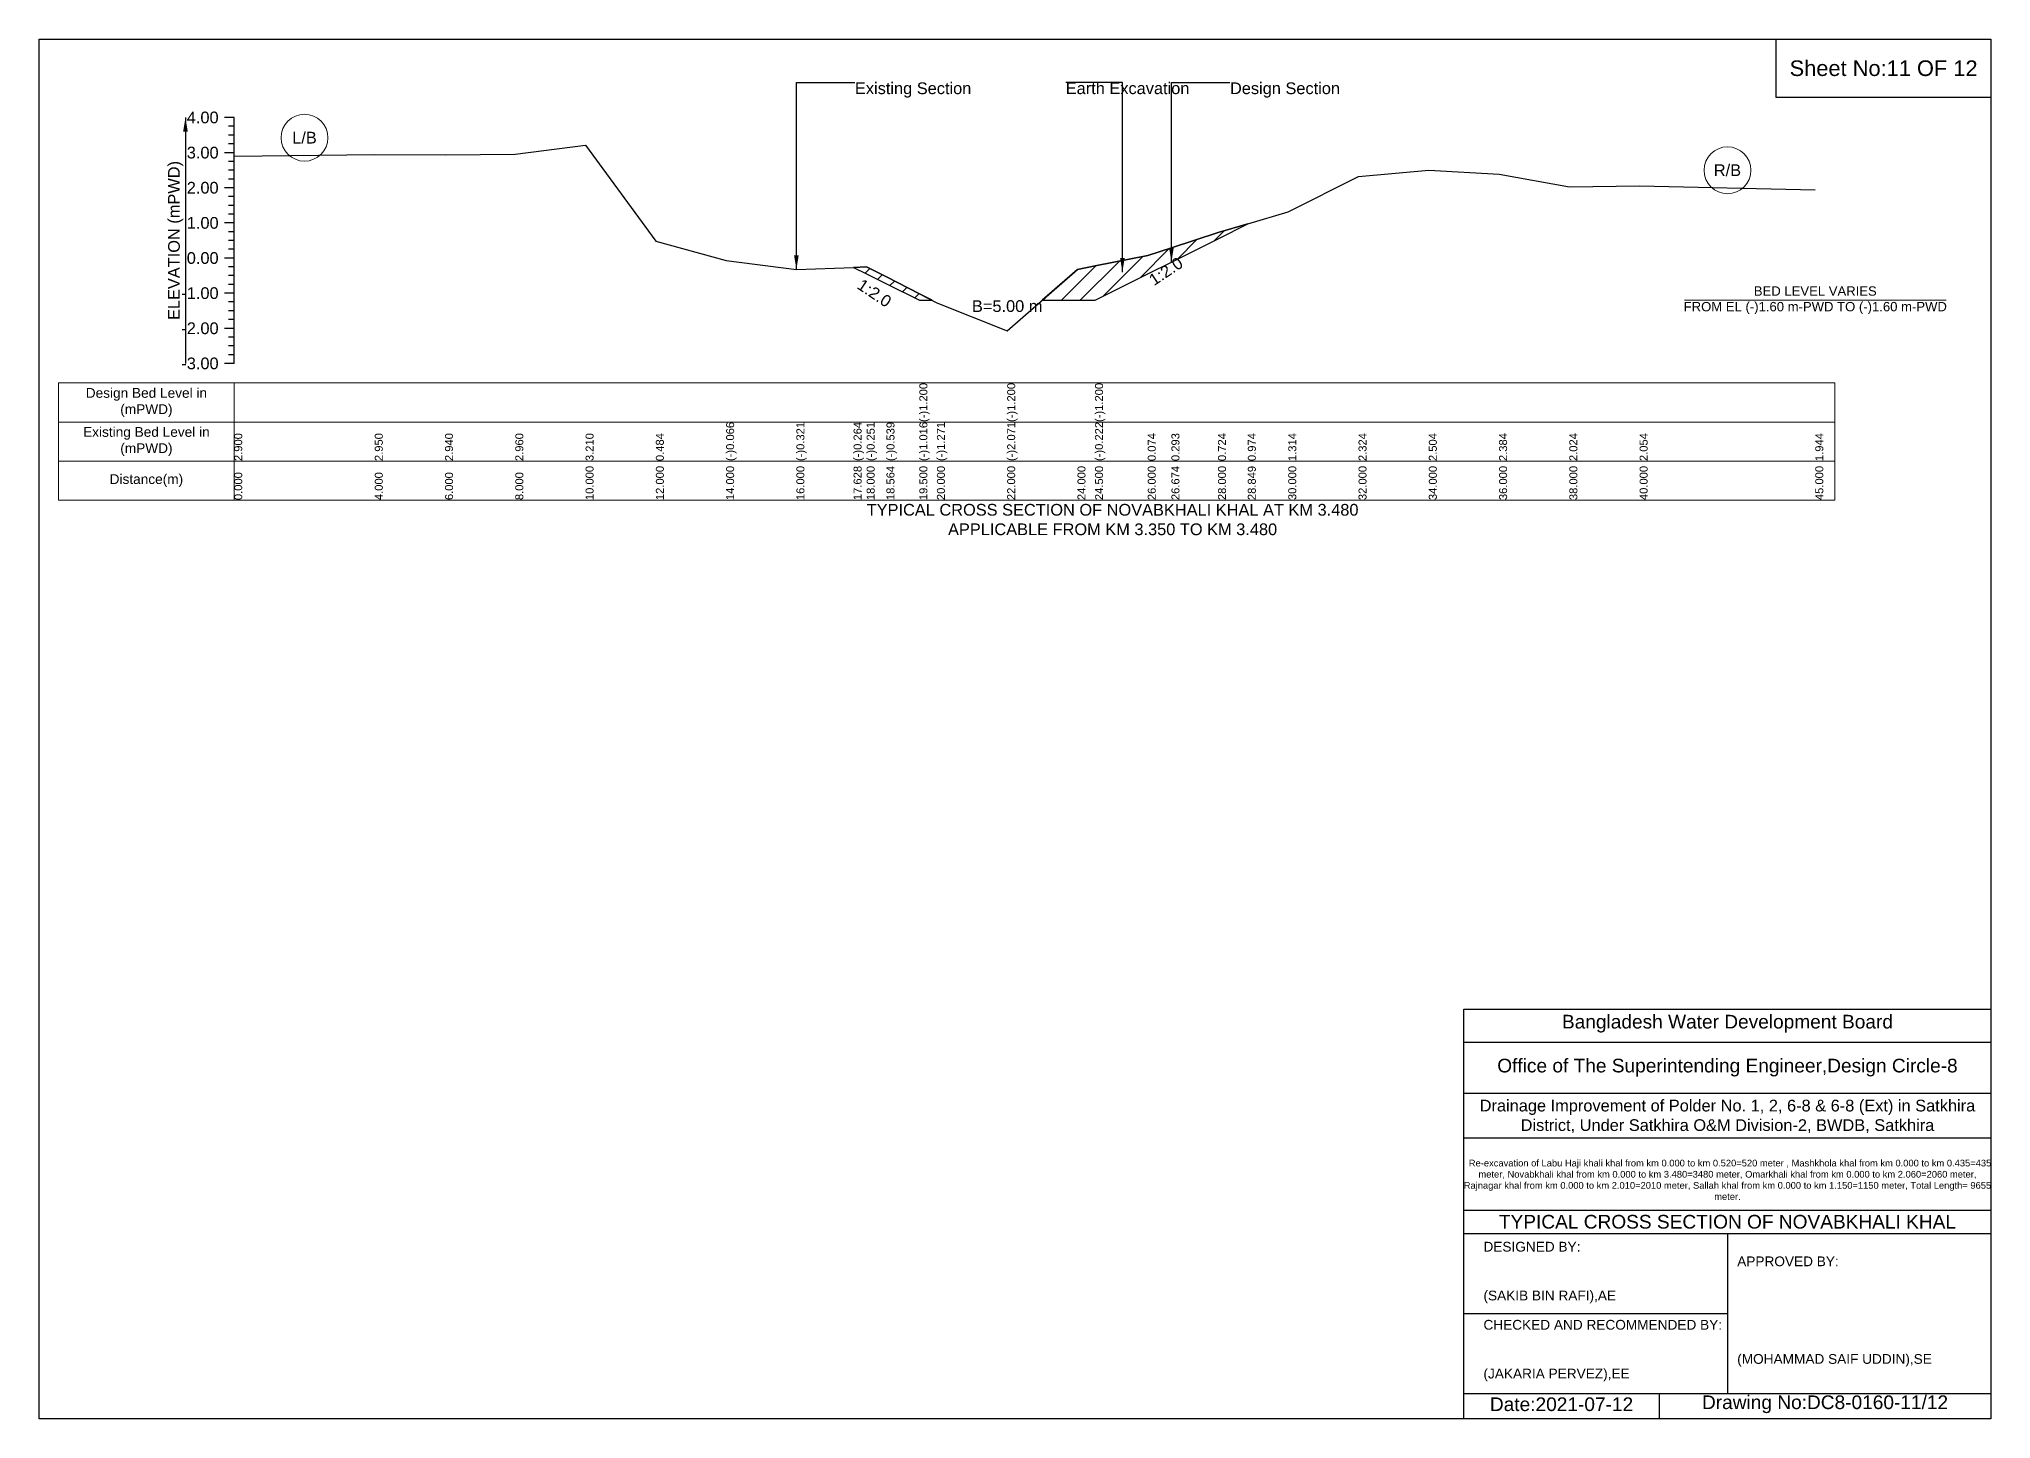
# Model space of a CAD drawing. Header units: inches. Extents: x 91000 to 648000, y -5656 to 141.
# Drawn here: x 350000 to 358000, y -5656 to 0 of the extents above; entities that cross this region are included whole.
import ezdxf

# ---------------------------------------------------------------- set-up
doc = ezdxf.new("R2010")
doc.units = ezdxf.units.IN
doc.header["$LTSCALE"] = 7
doc.header["$MEASUREMENT"] = 0
for name, color, linetype, lineweight in [('Cross section Data Border', 7, 'Continuous', 9), ('Cross Section Labels', 7, 'Continuous', 9), ('Existing_Bed_Level for Xsection', 7, 'Continuous', 25)]:
    doc.layers.add(name, color=color, linetype=linetype, lineweight=lineweight)
doc.styles.get("Standard").update_dxf_attribs({"font": 'arial.ttf'})
doc.dimstyles.get("Standard").update_dxf_attribs({"dimtxt": 0.18, "dimasz": 0.18, "dimexe": 0.18, "dimexo": 0.0625, "dimgap": 0.09, "dimtad": 0, "dimtih": 1, "dimtoh": 1, "dimdec": 4, "dimzin": 0, "dimdsep": 46, "dimtxsty": 'Standard', "dimcen": 0.09, "dimadec": 0, "dimazin": 0, "dimtfac": 1, "dimtdec": 4, "dimtofl": 0, "dimtmove": 0, "dimatfit": 3, "dimfxl": 1, "dimtolj": 1, "dimtzin": 0, "dimarcsym": 0})

msp = doc.modelspace()

# ---------------------------------------------------------------- hatches: boundary and pattern name
at = {"layer": 'Existing_Bed_Level for Xsection'}
h = msp.add_hatch(dxfattribs=at)
h.set_pattern_fill('ANSI31', color=256, scale=432, style=0)
h.paths.add_polyline_path([(354111.3, -1070.6), (354256, -1070.6), (354328, -1070.6), (354544, -962.6), (354641.1, -914), (354832, -818.6), (354954.2, -757.5), (354832, -793.5), (354641.1, -855.6), (354544, -887.1), (354328, -929.8), (354256, -944)])
h = msp.add_hatch(dxfattribs=at)
h.set_pattern_fill('ANSI31', color=256, scale=432, style=0)
h.paths.add_polyline_path([(353338.4, -935.8), (353392, -962.6), (353473.2, -1003.2), (353608, -1070.6), (353660, -1070.6), (353608, -1044.1), (353473.2, -975.3), (353392, -933.9)])

# ---------------------------------------------------------------- linework, layer by layer
for points in [[(350000, 0), (358000, 0), (358000, -5656), (350000, -5656)], [(357120, 0), (358000, 0), (358000, -240), (357120, -240)]]:
    msp.add_lwpolyline(points, close=True)
for points in [[(355840, -5656), (355840, -3976), (358000, -3976)], [(355840, -4112), (358000, -4112)], [(355840, -4320), (358000, -4320)], [(355840, -4504), (358000, -4504)], [(355840, -4800), (358000, -4800)], [(355840, -4896), (358000, -4896)], [(356920, -4896), (356920, -5552)], [(355840, -5224), (356920, -5224)], [(355840, -5552), (358000, -5552)], [(356640, -5552), (356640, -5656)]]:
    msp.add_lwpolyline(points)
at = {"layer": 'Cross section Data Border'}
msp.add_lwpolyline([(350080, -1409.8), (357360, -1409.8), (357360, -1889.8), (350080, -1889.8)], close=True, dxfattribs=at)
for points in [[(350800, -1409.8), (350800, -1889.8)], [(350080, -1569.8), (357360, -1569.8)], [(350080, -1729.8), (357360, -1729.8)]]:
    msp.add_lwpolyline(points, dxfattribs=at)
at = {"layer": 'Cross Section Labels'}
msp.add_lwpolyline([(356744.2, -1070.6), (357815.8, -1070.6)], dxfattribs=at)
for centre in [(351088, -404.6), (356920, -537.9)]:
    msp.add_circle(centre, 96, dxfattribs=at)
at = {"layer": 'Existing_Bed_Level for Xsection'}
for points in [[(350800, -321.8), (350760, -321.8)], [(350800, -357.8), (350776, -357.8)], [(350800, -393.8), (350776, -393.8)], [(350800, -1329.8), (350800, -1185.8), (350800, -1041.8), (350800, -897.8), (350800, -753.8), (350800, -609.8), (350800, -465.8), (350800, -321.8)], [(350800, -465.8), (350760, -465.8)], [(350800, -429.8), (350776, -429.8)], [(350800, -480.2), (351376, -473), (351664, -474.4), (351952, -471.5), (352240, -435.5), (352528, -828.1), (352816, -907.3), (353104, -944), (353338.4, -935.8), (353392, -933.9), (353473.2, -975.3), (353608, -1044.1), (353608, -1044.1), (353680, -1080.8), (353968, -1196), (353968, -1196), (354256, -944), (354328, -929.8), (354328, -929.8), (354544, -887.1), (354641.1, -855.6), (354832, -793.5), (354954.2, -757.5), (355120, -708.6), (355408, -563.1), (355696, -537.2), (355984, -554.5), (356272, -606.3), (356560, -602), (357280, -617.8)], [(350800, -501.8), (350776, -501.8)], [(350800, -537.8), (350776, -537.8)], [(350800, -609.8), (350760, -609.8)], [(350800, -573.8), (350776, -573.8)], [(350800, -645.8), (350776, -645.8)], [(350800, -681.8), (350776, -681.8)], [(350800, -717.8), (350776, -717.8)], [(350800, -753.8), (350760, -753.8)], [(350800, -789.8), (350776, -789.8)], [(350800, -825.8), (350776, -825.8)], [(350800, -861.8), (350776, -861.8)], [(350800, -897.8), (350760, -897.8)], [(350800, -933.8), (350776, -933.8)], [(350800, -969.8), (350776, -969.8)], [(350800, -1005.8), (350776, -1005.8)], [(350800, -1041.8), (350760, -1041.8)], [(350800, -1077.8), (350776, -1077.8)], [(350800, -1113.8), (350776, -1113.8)], [(350800, -1185.8), (350760, -1185.8)], [(350800, -1149.8), (350776, -1149.8)], [(350800, -1221.8), (350776, -1221.8)], [(350800, -1257.8), (350776, -1257.8)], [(350800, -1329.8), (350760, -1329.8)], [(350800, -1293.8), (350776, -1293.8)]]:
    msp.add_lwpolyline(points, dxfattribs=at)
for points in [[(354111.3, -1070.6), (354256, -1070.6), (354328, -1070.6), (354328, -1070.6), (354544, -962.6), (354641.1, -914), (354832, -818.6), (354954.2, -757.5), (354954.2, -757.5), (354954.2, -757.5), (354832, -793.5), (354641.1, -855.6), (354544, -887.1), (354328, -929.8), (354328, -929.8), (354256, -944)], [(353338.4, -935.8), (353338.4, -935.8), (353392, -962.6), (353473.2, -1003.2), (353608, -1070.6), (353608, -1070.6), (353660, -1070.6), (353608, -1044.1), (353608, -1044.1), (353473.2, -975.3), (353392, -933.9), (353338.4, -935.8)]]:
    msp.add_lwpolyline(points, close=True, dxfattribs=at)

# ---------------------------------------------------------------- texts
at = {"attachment_point": 5}
for s, insert, char_height in [('Sheet No:11 OF 12', (357560, -120), 64), ('Bangladesh Water Development Board', (356920, -4036), 56), ('Office of The Superintending Engineer,Design Circle-8', (356920, -4216), 56)]:
    msp.add_mtext(s, dxfattribs=dict(at, insert=insert, char_height=char_height))
for s, insert, char_height, width, attachment_point in [('Drainage Improvement of Polder No. 1, 2, 6-8 & 6-8 (Ext) in Satkhira District, Under Satkhira O&M Division-2, BWDB, Satkhira', (356920, -4416), 48, 2240, 5), ('  Re-excavation of Labu Haji khali khal from km 0.000 to km 0.520=520 meter , Mashkhola khal from km 0.000 to km 0.435=435 meter, Novabkhali khal from km 0.000 to km 3.480=3480 meter, Omarkhali khal from km 0.000 to km 2.060=2060 meter, Rajnagar khal from km 0.000 to km 2.010=2010 meter, Sallah khal from km 0.000 to km 1.150=1150 meter, Total Length= 9655 meter. ', (356920, -4676), 27.4148, 2160, 5), ('TYPICAL CROSS SECTION OF NOVABKHALI KHAL', (356920, -4848), 56, 2240, 5), ('DESIGNED BY:^J^J^J(SAKIB BIN RAFI),AE', (355920, -5056), 40, 1120, 4), ('APPROVED BY:^J^J^J^J^J^J(MOHAMMAD SAIF UDDIN),SE', (356960, -5216), 40, 1120, 4), ('CHECKED AND RECOMMENDED BY:^J^J^J(JAKARIA PERVEZ),EE', (355920, -5376), 40, 1120, 4), ('Date:2021-07-12', (356240, -5596), 56, 1120, 5), ('Drawing No:DC8-0160-11/12', (357320, -5596), 56, 1760, 5)]:
    msp.add_mtext(s, dxfattribs=dict(insert=insert, char_height=char_height, width=width, attachment_point=attachment_point))
at = {"layer": 'Cross section Data Border', "char_height": 40, "width": 640, "attachment_point": 5}
for s, insert in [('Design Bed Level in (mPWD)', (350440, -1489.8)), ('Existing Bed Level in (mPWD)', (350440, -1649.8)), ('Distance(m)', (350440, -1809.8))]:
    msp.add_mtext(s, dxfattribs=dict(at, insert=insert))
at = {"layer": 'Cross Section Labels'}
for s, insert, char_height, attachment_point in [('Existing Section', (353344, -177.8), 48, 1), ('Earth Excavation', (354208, -177.8), 48, 1), ('Design Section', (354881.1, -177.8), 48, 1), ('L/B', (351088, -404.6), 48, 5), ('R/B', (356920, -537.9), 48, 5), ('BED LEVEL VARIES ^JFROM EL (-)1.60 m-PWD TO (-)1.60 m-PWD', (357280, -1070.6), 38.4, 5), ('B=5.00 m', (353968, -1070.6), 48, 2), ('TYPICAL CROSS SECTION OF NOVABKHALI KHAL AT KM 3.480^JAPPLICABLE FROM KM 3.350 TO KM 3.480', (354400, -1969.8), 48, 5)]:
    msp.add_mtext(s, dxfattribs=dict(at, insert=insert, char_height=char_height, attachment_point=attachment_point))
at = {"layer": 'Cross Section Labels', "char_height": 48, "attachment_point": 2}
for insert, rotation in [((354605.1, -932), 33.69007), ((353437.2, -1021.2), 326.30993)]:
    msp.add_mtext('1:2.0', dxfattribs=dict(at, insert=insert, rotation=rotation))
at = {"layer": 'Existing_Bed_Level for Xsection', "char_height": 48, "attachment_point": 6}
for s, insert in [('4.00', (350736, -321.8)), ('3.00', (350736, -465.8)), ('2.00', (350736, -609.8)), ('1.00', (350736, -753.8)), ('0.00', (350736, -897.8)), ('-1.00', (350736, -1041.8)), ('-2.00', (350736, -1185.8)), ('-3.00', (350736, -1329.8))]:
    msp.add_mtext(s, dxfattribs=dict(at, insert=insert))
at = {"layer": 'Existing_Bed_Level for Xsection', "rotation": 90}
for s, insert, char_height, attachment_point in [('ELEVATION (mPWD)', (350560, -825.8), 48, 5), ('(-)1.200', (353608, -1569.8), 32.8, 1), ('(-)1.200', (353968, -1569.8), 32.8, 1), ('(-)1.200', (354328, -1569.8), 32.8, 1), ('(-)0.066', (352816, -1729.8), 32.8, 1), ('(-)0.321', (353104, -1729.8), 32.8, 1), ('(-)0.264', (353338.4, -1729.8), 32.8, 1), ('(-)0.251', (353392, -1729.8), 32.8, 1), ('(-)0.539', (353473.2, -1729.8), 32.8, 1), ('(-)1.016', (353608, -1729.8), 32.8, 1), ('(-)1.271', (353680, -1729.8), 32.8, 1), ('(-)2.071', (353968, -1729.8), 32.8, 1), ('(-)0.222', (354328, -1729.8), 32.8, 1), ('2.900', (350800, -1729.8), 32.8, 1), ('2.950', (351376, -1729.8), 32.8, 1), ('2.940', (351664, -1729.8), 32.8, 1), ('2.960', (351952, -1729.8), 32.8, 1), ('3.210', (352240, -1729.8), 32.8, 1), ('0.484', (352528, -1729.8), 32.8, 1), ('0.074', (354544, -1729.8), 32.8, 1), ('0.293', (354641.1, -1729.8), 32.8, 1), ('0.724', (354832, -1729.8), 32.8, 1), ('0.974', (354954.2, -1729.8), 32.8, 1), ('1.314', (355120, -1729.8), 32.8, 1), ('2.324', (355408, -1729.8), 32.8, 1), ('2.504', (355696, -1729.8), 32.8, 1), ('2.384', (355984, -1729.8), 32.8, 1), ('2.024', (356272, -1729.8), 32.8, 1), ('2.054', (356560, -1729.8), 32.8, 1), ('1.944', (357280, -1729.8), 32.8, 1), ('10.000', (352240, -1889.8), 32.8, 1), ('12.000', (352528, -1889.8), 32.8, 1), ('14.000', (352816, -1889.8), 32.8, 1), ('16.000', (353104, -1889.8), 32.8, 1), ('17.628', (353338.4, -1889.8), 32.8, 1), ('18.000', (353392, -1889.8), 32.8, 1), ('18.564', (353473.2, -1889.8), 32.8, 1), ('19.500', (353608, -1889.8), 32.8, 1), ('20.000', (353680, -1889.8), 32.8, 1), ('22.000', (353968, -1889.8), 32.8, 1), ('24.000', (354256, -1889.8), 32.8, 1), ('24.500', (354328, -1889.8), 32.8, 1), ('26.000', (354544, -1889.8), 32.8, 1), ('26.674', (354641.1, -1889.8), 32.8, 1), ('28.000', (354832, -1889.8), 32.8, 1), ('28.849', (354954.2, -1889.8), 32.8, 1), ('30.000', (355120, -1889.8), 32.8, 1), ('32.000', (355408, -1889.8), 32.8, 1), ('34.000', (355696, -1889.8), 32.8, 1), ('36.000', (355984, -1889.8), 32.8, 1), ('38.000', (356272, -1889.8), 32.8, 1), ('40.000', (356560, -1889.8), 32.8, 1), ('45.000', (357280, -1889.8), 32.8, 1), ('0.000', (350800, -1889.8), 32.8, 1), ('4.000', (351376, -1889.8), 32.8, 1), ('6.000', (351664, -1889.8), 32.8, 1), ('8.000', (351952, -1889.8), 32.8, 1)]:
    msp.add_mtext(s, dxfattribs=dict(at, insert=insert, char_height=char_height, attachment_point=attachment_point))

# ---------------------------------------------------------------- leaders
at = {"layer": 'Cross Section Labels', "annotation_type": 0, "has_hookline": 1, "hookline_direction": 0}
for points, text_width in [([(353104, -944), (353104, -177.8), (353343.9, -177.8)], 467.2), ([(354440.2, -955), (354440.2, -177.8), (354207.9, -177.8)], 497), ([(354641.1, -914), (354641.1, -177.8), (354881, -177.8)], 441.2)]:
    msp.add_leader(points, dimstyle='Standard', override={"dimasz": 57.6}, dxfattribs=dict(at, text_width=text_width))
at = {"layer": 'Existing_Bed_Level for Xsection'}
msp.add_leader([(350600, -321.8), (350600, -1329.8)], dimstyle='Standard', override={"dimasz": 57.6}, dxfattribs=at)

doc.saveas('drawing.dxf')
